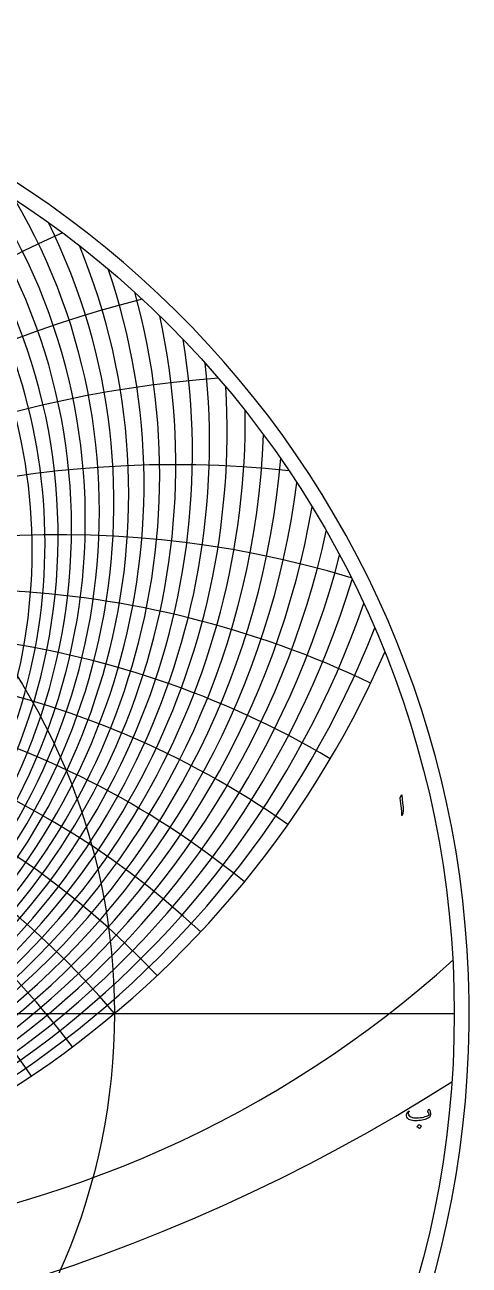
# Model space of a CAD drawing. Header units: millimetres. Extents: x -256 to 256, y -256 to 260.
# Drawn here: x 141.1 to 256.1, y -65.1 to 256 of the extents above; entities that cross this region are included whole.
import ezdxf

# ---------------------------------------------------------------- set-up
doc = ezdxf.new("R2010")
doc.units = ezdxf.units.MM
for name, color, linetype in [('CUT_OUTER', 1, 'Continuous'), ('ENGRAVE', 7, 'Continuous'), ('ENGRAVE_FINE', 8, 'Continuous'), ('TEXT', 5, 'Continuous')]:
    doc.layers.add(name, color=color, linetype=linetype)

msp = doc.modelspace()

# ---------------------------------------------------------------- linework, layer by layer
at = {"layer": 'CUT_OUTER'}
msp.add_arc((0, 0), 256.05, 91.4063, 88.5938, dxfattribs=at)
at = {"layer": 'ENGRAVE'}
msp.add_lwpolyline([(-252.2, 0), (252.2, 0)], dxfattribs=at)
for radius in [252.2, 164.25]:
    msp.add_circle((0, 0), radius, dxfattribs=at)
for centre, radius, start, end in [((0, 127.76), 156.73, 145.4395, 34.5605), ((0, 139.55), 175.97, 164.452, 15.548), ((0, 154.11), 198.12, 179.4359, 0.5641), ((0, 172.37), 224.16, 192.2192, 347.7808), ((0, 195.75), 255.53, 203.5728, 336.4272), ((0, -137.82), 214.41, 40, 140), ((0, -137.82), 214.41, 40, 140), ((60.35, 225.21), 285.2, 275.8802, 312.1718)]:
    msp.add_arc(centre, radius, start, end, dxfattribs=at)
at = {"layer": 'ENGRAVE_FINE'}
for centre, radius, start, end in [((0, 119.89), 142.97, 122.8702, 57.1298), ((0, 121.74), 146.29, 129.7568, 50.2432), ((0, 123.67), 149.69, 135.6007, 44.3993), ((0, 125.68), 153.16, 140.7645, 39.2355), ((0, 129.93), 160.38, 149.7416, 30.2584), ((0, 132.19), 164.12, 153.747, 26.253), ((306.21, -137.82), 373.82, 114.5677, 166.9068), ((306.21, -137.82), 373.82, 114.5677, 166.9068), ((0, 134.55), 167.96, 157.5093, 22.4907), ((0, 137), 171.91, 161.0677, 18.9323), ((255.53, -137.82), 333.57, 104.6018, 164.9074), ((255.53, -137.82), 333.57, 104.6018, 164.9074), ((0, 142.22), 180.14, 167.6855, 12.3145), ((0, 145), 184.43, 170.7869, 9.2131), ((0, 147.91), 188.86, 173.771, 6.229), ((214.41, -137.82), 303.23, 94.3988, 162.8531), ((214.41, -137.82), 303.23, 94.3988, 162.8531), ((0, 150.94), 193.42, 176.6505, 3.3495), ((0, 157.43), 202.98, 182.1358, 357.8642), ((0, 160.91), 208.01, 184.758, 355.242), ((179.91, -137.82), 279.9, 83.947, 160.7349), ((179.91, -137.82), 279.9, 83.947, 160.7349), ((0, 164.55), 213.2, 187.309, 352.691), ((0, 168.37), 218.58, 189.7944, 350.2056), ((150.13, -137.82), 261.75, 73.2534, 158.5426), ((150.13, -137.82), 261.75, 73.2534, 158.5426), ((0, 176.58), 229.95, 194.5879, 345.4121), ((0, 181.01), 235.97, 196.9043, 343.0957), ((123.79, -137.82), 247.58, 64.4559, 156.2653), ((123.79, -137.82), 247.58, 64.4559, 156.2653), ((0, 185.67), 242.22, 199.1719, 340.8281), ((0, 190.57), 248.74, 201.3938, 338.6062), ((99.98, -137.82), 236.58, 59.4803, 153.8905), ((99.98, -137.82), 236.58, 59.4803, 153.8905), ((78.04, -137.82), 228.17, 54.9311, 151.4045), ((78.04, -137.82), 228.17, 54.9311, 151.4045), ((57.45, -137.82), 221.98, 50.7533, 148.7916), ((57.45, -137.82), 221.98, 50.7533, 148.7916), ((-37.81, -137.82), 217.72, 33.9661, 133.1012), ((-37.81, -137.82), 217.72, 33.9661, 133.1012), ((-18.76, -137.82), 215.23, 36.8889, 136.6737), ((-18.76, -137.82), 215.23, 36.8889, 136.6737), ((18.76, -137.82), 215.23, 43.3263, 143.1111), ((18.76, -137.82), 215.23, 43.3263, 143.1111), ((37.81, -137.82), 217.72, 46.8988, 146.0339), ((37.81, -137.82), 217.72, 46.8988, 146.0339), ((0, 376.97), 468.02, 237.4836, 302.5164)]:
    msp.add_arc(centre, radius, start, end, dxfattribs=at)
at = {"layer": 'TEXT'}
for points in [[(238.43, 56.47), (238.51, 56.61), (238.57, 56.66), (238.61, 56.62), (238.64, 56.48), (238.82, 54.59), (238.93, 53.42), (238.95, 52.49), (238.89, 51.8), (238.75, 51.33), (238.73, 51.3), (238.7, 51.28), (238.68, 51.27), (238.67, 51.29), (238.65, 51.31), (238.64, 51.34), (238.64, 51.38), (238.64, 51.42), (238.64, 51.75), (238.62, 52.11), (238.59, 52.49), (238.54, 52.88), (238.53, 52.99), (238.5, 53.27), (238.45, 53.72), (238.38, 54.35), (238.21, 55.75), (238.21, 55.83), (238.21, 55.9), (238.22, 55.96), (238.24, 56.02)], [(245.7, -24.82), (245.75, -24.88), (245.8, -24.95), (245.84, -25.03), (245.88, -25.12), (245.91, -25.21), (245.94, -25.31), (245.97, -25.41), (245.99, -25.52), (246.02, -25.74), (246.03, -25.96), (246.01, -26.17), (245.98, -26.39), (245.92, -26.58), (245.85, -26.73), (245.77, -26.85), (245.67, -26.93), (245.35, -27.1), (245.01, -27.25), (244.65, -27.38), (244.27, -27.5), (243.88, -27.59), (243.46, -27.66), (243.02, -27.72), (242.57, -27.75), (241.72, -27.74), (241.02, -27.62), (240.47, -27.39), (240.08, -27.05), (239.91, -26.79), (239.84, -26.5), (239.85, -26.2), (239.95, -25.87), (239.99, -25.8), (240.03, -25.73), (240.07, -25.65), (240.12, -25.58), (240.17, -25.5), (240.23, -25.43), (240.3, -25.35), (240.37, -25.27), (240.39, -25.24), (240.42, -25.23), (240.44, -25.22), (240.47, -25.23), (240.49, -25.23), (240.5, -25.25), (240.52, -25.26), (240.53, -25.29), (240.53, -25.31), (240.53, -25.33), (240.52, -25.35), (240.5, -25.37), (240.44, -25.45), (240.38, -25.53), (240.32, -25.62), (240.28, -25.71), (240.25, -25.79), (240.23, -25.87), (240.23, -25.95), (240.24, -26.02), (240.48, -26.46), (240.94, -26.77), (241.6, -26.95), (242.48, -26.99), (242.97, -26.97), (243.43, -26.93), (243.87, -26.87), (244.28, -26.79), (244.68, -26.68), (245.05, -26.55), (245.4, -26.4), (245.73, -26.23), (245.7, -26.07), (245.62, -25.9), (245.51, -25.7), (245.36, -25.49), (245.35, -25.47), (245.35, -25.43), (245.36, -25.38), (245.37, -25.3), (245.38, -25.3), (245.38, -25.29), (245.38, -25.29), (245.38, -25.28), (245.41, -25.18), (245.44, -25.07), (245.49, -24.95), (245.55, -24.82), (245.58, -24.78), (245.61, -24.76), (245.65, -24.78), (245.7, -24.82)], [(243, -28.76), (243, -28.75), (243.02, -28.74), (243.04, -28.74), (243.06, -28.74), (243.21, -28.8), (243.35, -28.88), (243.48, -28.96), (243.61, -29.07), (243.62, -29.08), (243.62, -29.1), (243.62, -29.11), (243.61, -29.13), (243.25, -29.72), (243.24, -29.73), (243.22, -29.73), (243.2, -29.73), (243.17, -29.71), (243.15, -29.69), (243.12, -29.67), (243.07, -29.64), (243.01, -29.6), (242.94, -29.55), (242.85, -29.5), (242.75, -29.44), (242.63, -29.37), (242.62, -29.36), (242.61, -29.35), (242.61, -29.33), (242.62, -29.32)]]:
    msp.add_lwpolyline(points, close=True, dxfattribs=at)

doc.saveas('drawing.dxf')
